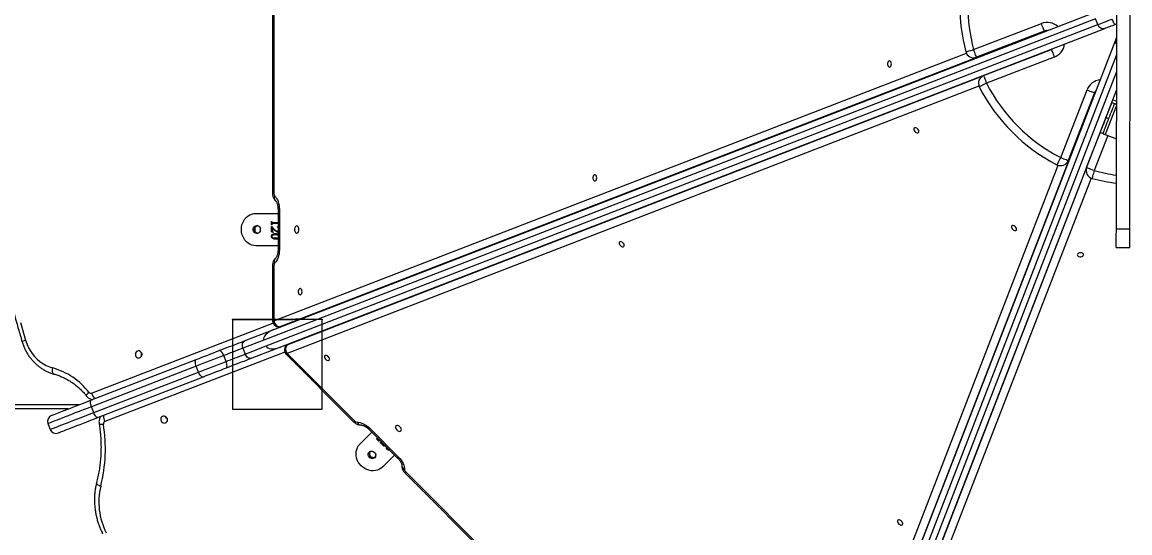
# Model space of a CAD drawing. Header units: millimetres. Extents: x -8092 to 6423, y -6886 to 5604.
# Drawn here: x -1315 to -81, y -586 to -17 of the extents above; entities that cross this region are included whole.
import ezdxf

# ---------------------------------------------------------------- set-up
doc = ezdxf.new("R2010")
doc.units = ezdxf.units.MM
for name, color, linetype in [('DIKOM_ОБЪЕКТ', 7, 'Continuous'), ('DIKOM_РАЗМЕР_ЗОНА', 7, 'Continuous'), ('DIKOM_РАЗМЕР_ОБЪЕКТА', 7, 'Continuous')]:
    doc.layers.add(name, color=color, linetype=linetype)
doc.styles.add('style1', font='arial.ttf', dxfattribs={"width": 0.8})
doc.dimstyles.new('1-50', dxfattribs={"dimtxt": 300, "dimasz": 200, "dimexe": 100, "dimexo": 0, "dimgap": 100, "dimtad": 1, "dimtxsty": 'style1', "dimcen": 200, "dimclrd": 7, "dimclre": 7, "dimclrt": 7, "dimadec": 1, "dimazin": 2, "dimtfac": 1, "dimtmove": 0, "dimatfit": 2, "dimfxl": 0, "dimlwd": 25, "dimlwe": 18, "dimarcsym": 0})

# ---------------------------------------------------------------- blocks, each defined once
blk = doc.blocks.new('*D9')
at = {"layer": 'Defpoints', "color": 0, "transparency": 16777216}
for p in [(-8092.1, -86.3), (4664.8, -1471.8), (4664.8, -6785.9)]:
    blk.add_point(p, dxfattribs=at)
at = {"layer": 'DIKOM_РАЗМЕР_ЗОНА', "color": 7, "lineweight": 18, "transparency": 16777216}
for p, q in [((-8092.1, -86.3), (-8092.1, -6885.9)), ((4664.8, -1471.8), (4664.8, -6885.9))]:
    blk.add_line(p, q, dxfattribs=at)
at = {"layer": 'DIKOM_РАЗМЕР_ЗОНА', "color": 7, "lineweight": 25, "transparency": 16777216}
blk.add_line((-7892.1, -6785.9), (4464.8, -6785.9), dxfattribs=at)
at = {"layer": 'DIKOM_РАЗМЕР_ЗОНА', "color": 7, "transparency": 16777216}
for points in [[(-7892.1, -6752.6), (-7892.1, -6819.3), (-8092.1, -6785.9)], [(4464.8, -6752.6), (4464.8, -6819.3), (4664.8, -6785.9)]]:
    blk.add_solid(points, dxfattribs=at)
at = {"layer": 'DIKOM_РАЗМЕР_ЗОНА', "color": 7, "transparency": 16777216, "insert": (-2159.8, -6532.7), "char_height": 300, "attachment_point": 5, "style": 'style1'}
blk.add_mtext('12760', dxfattribs=at)
blk = doc.blocks.new('*D11')
at = {"layer": 'Defpoints', "color": 0, "transparency": 16777216}
for p in [(-6092.1, -310.8), (2568.3, -2361.5), (2568.3, -4925.8)]:
    blk.add_point(p, dxfattribs=at)
at = {"layer": 'DIKOM_РАЗМЕР_ОБЪЕКТА', "color": 7, "lineweight": 18, "transparency": 16777216}
for p, q in [((-6092.1, -310.8), (-6092.1, -5025.8)), ((2568.3, -2361.5), (2568.3, -5025.8))]:
    blk.add_line(p, q, dxfattribs=at)
at = {"layer": 'DIKOM_РАЗМЕР_ОБЪЕКТА', "color": 7, "lineweight": 25, "transparency": 16777216}
blk.add_line((-5892.1, -4925.8), (2368.3, -4925.8), dxfattribs=at)
at = {"layer": 'DIKOM_РАЗМЕР_ОБЪЕКТА', "color": 7, "transparency": 16777216}
for points in [[(-5892.1, -4892.4), (-5892.1, -4959.1), (-6092.1, -4925.8)], [(2368.3, -4892.4), (2368.3, -4959.1), (2568.3, -4925.8)]]:
    blk.add_solid(points, dxfattribs=at)
at = {"layer": 'DIKOM_РАЗМЕР_ОБЪЕКТА', "color": 7, "transparency": 16777216, "insert": (-2605.9, -4672.6), "char_height": 300, "attachment_point": 5, "style": 'style1'}
blk.add_mtext('8660', dxfattribs=at)

msp = doc.modelspace()

# ---------------------------------------------------------------- linework, layer by layer
at = {"layer": 'DIKOM_ОБЪЕКТ', "color": 7, "linetype": 'Continuous', "lineweight": 15}
for p, q in [((-1035.658, 212.232), (-1035.658, -207.768)), ((-1034.187, 212.232), (-1034.187, -207.768)), ((-1034.246, -359.212), (-116.306, -4.346)), ((-95.619, -246.941), (-95.187, -6.941)), ((-80.619, -246.968), (-80.187, -6.968)), ((-118.784, -12.808), (-1045.328, -371.001)), ((-1042.804, -377.53), (-116.259, -19.337)), ((-108.734, -23.933), (-1026.674, -378.799)), ((-254.643, -47.274), (-179.087, -18.221)), ((-116.259, -19.337), (-118.784, -12.808)), ((-451.202, -954.271), (-96.336, -36.331)), ((-175.857, -26.621), (-251.413, -55.674)), ((-224.925, -46.031), (-1027.668, -356.363)), ((-243.517, -76.208), (-167.961, -47.155)), ((-224.925, -46.031), (-226.006, -45.904)), ((-224.135, -46.031), (-224.925, -46.031)), ((-1034.187, -349.552), (-262.692, -51.3)), ((-95.27, -52.986), (-449.933, -970.401)), ((-164.731, -55.556), (-240.287, -84.609)), ((-443.404, -972.925), (-95.305, -72.49)), ((-216.719, -65.904), (-216.352, -65.537)), ((-211.81, -64.016), (-212.528, -64.059)), ((-1019.437, -376.346), (-245.067, -76.983)), ((-248.666, -87.895), (-1019.37, -385.842)), ((-95.34, -91.994), (-431.615, -961.843)), ((-157.624, -167.57), (-128.299, -92.119)), ((-119.91, -95.379), (-149.235, -170.831)), ((-95.372, -109.453), (-107.913, -141.894)), ((-100.529, -106.152), (-97.73, -107.234)), ((-100.498, -106.164), (-99.404, -103.349)), ((-128.729, -178.8), (-107.006, -122.908)), ((-107.019, -122.941), (-104.221, -124.023)), ((-138.503, -144.511), (-448.75, -947.033)), ((-138.503, -144.511), (-139.24, -145.113)), ((-137.94, -143.949), (-138.503, -144.511)), ((-105.145, -142.964), (-120.341, -182.061)), ((-110.711, -140.812), (-113.51, -139.73)), ((-107.913, -141.894), (-95.439, -146.716)), ((-118.435, -152.312), (-118.435, -151.732)), ((-458.245, -946.967), (-160.264, -176.174)), ((-428.767, -955.264), (-129.16, -180.264)), ((-123.744, -190.393), (-421.955, -961.783)), ((-1034.187, -207.768), (-1035.658, -207.768)), ((-1054.101, -229.768), (-1029.524, -229.768)), ((-1029.524, -225.088), (-1029.524, -270.447)), ((-1028.053, -225.088), (-1029.524, -225.088)), ((-1028.053, -225.088), (-1028.053, -270.447)), ((-1036.776, -238.718), (-1036.526, -238.718)), ((-1036.776, -242.468), (-1036.776, -238.718)), ((-1036.526, -242.468), (-1036.776, -242.468)), ((-1036.776, -244.551), (-1036.532, -244.551)), ((-1036.776, -250.386), (-1036.776, -244.551)), ((-1036.561, -242.468), (-1036.561, -238.718)), ((-1036.561, -250.386), (-1036.561, -244.551)), ((-1035.774, -245.987), (-1035.774, -248.629)), ((-1035.558, -245.987), (-1035.774, -245.987)), ((-1035.147, -239.968), (-1030.259, -239.968)), ((-1029.524, -241.218), (-1035.147, -241.218)), ((-1030.133, -244.829), (-1029.524, -245.016)), ((-1030.133, -245.102), (-1030.133, -244.829)), ((-1029.524, -245.524), (-1030.133, -245.102)), ((-1029.918, -245.102), (-1030.133, -245.102)), ((-1030.132, -239.968), (-1029.917, -239.968)), ((-1029.918, -245.102), (-1029.918, -244.829)), ((-1029.524, -245.375), (-1029.918, -245.102)), ((-1029.917, -239.965), (-1029.524, -239.958)), ((-1036.686, -255.408), (-1036.902, -255.408)), ((-1035.047, -251.079), (-1036.776, -250.386)), ((-1036.561, -250.386), (-1036.776, -250.386)), ((-1035.047, -250.992), (-1036.561, -250.386)), ((-1035.178, -253.106), (-1035.394, -253.106)), ((-1035.047, -250.801), (-1035.047, -251.079)), ((-1033.394, -248.383), (-1033.609, -248.383)), ((-1032.272, -253.718), (-1032.487, -253.718)), ((-1031.673, -257.19), (-1031.888, -257.19)), ((-1031.126, -250.167), (-1031.342, -250.167)), ((-1030.374, -249.273), (-1030.59, -249.273)), ((-1029.524, -250.426), (-1029.981, -250.523)), ((-95.619, -246.941), (-80.619, -246.968)), ((-1029.524, -265.768), (-1054.101, -265.768)), ((-1028.053, -270.447), (-1029.524, -270.447)), ((-95.657, -267.722), (-80.657, -267.749)), ((-1035.658, -287.768), (-1035.658, -349.552)), ((-1034.187, -287.768), (-1035.658, -287.768)), ((-1034.187, -287.768), (-1034.187, -349.552)), ((-1237.321, -430.002), (-1035.202, -352.037)), ((-1080.171, -348.002), (-1080.171, -347.768)), ((-1080.171, -347.868), (-1012.917, -347.868)), ((-1080.171, -348.002), (-1080.171, -448.002)), ((-980.171, -348.002), (-1080.171, -348.002)), ((-1080.171, -348.002), (-1080.171, -448.002)), ((-980.171, -348.002), (-1080.171, -348.002)), ((-1034.187, -349.552), (-1035.658, -349.552)), ((-1028.658, -356.552), (-1027.868, -356.552)), ((-1027.668, -356.363), (-1026.878, -356.363)), ((-1017.931, -347.868), (-1018.28, -348.002)), ((-1012.917, -347.868), (-1012.917, -347.768)), ((-1000.171, -347.768), (-1010.11, -347.768)), ((-1004.643, -347.768), (-1005.249, -348.002)), ((-1000.171, -347.768), (-980.171, -347.768)), ((-994.954, -347.765), (-994.863, -348.002)), ((-980.171, -347.768), (-980.171, -348.002)), ((-980.171, -448.002), (-980.171, -348.002)), ((-980.171, -448.002), (-980.171, -348.002)), ((-1066.142, -371.542), (-1034.246, -359.212)), ((-1045.328, -371.001), (-1068.619, -380.005)), ((-1068.619, -380.005), (-1066.095, -386.534)), ((-1066.095, -386.534), (-1042.804, -377.53)), ((-1026.674, -378.799), (-1058.569, -391.13)), ((-1019.819, -376.391), (-1020.382, -376.954)), ((-1018.874, -375.784), (-1019.437, -376.346)), ((-1237.279, -437.702), (-1120.523, -392.566)), ((-1021.959, -384.432), (-1222.535, -461.873)), ((-1087.42, -394.778), (-1089.944, -388.249)), ((-1020.382, -386.853), (-944.88, -462.355)), ((-1019.37, -385.842), (-943.868, -461.343)), ((-1120.655, -400.121), (-1237.41, -445.258)), ((-1234.886, -451.787), (-1118.131, -406.65)), ((-1118.131, -406.65), (-1120.655, -400.121)), ((-1112.951, -412.153), (-1229.707, -457.289)), ((-2505.556, -442.768), (-1250.382, -442.768)), ((-1263.315, -447.768), (-2507.909, -447.768)), ((-1234.886, -451.787), (-1237.41, -445.258)), ((-1080.171, -448.002), (-980.171, -448.002)), ((-1080.171, -448.002), (-980.171, -448.002)), ((-1285.829, -463.976), (-1283.305, -470.505)), ((-938.245, -486.832), (-925.04, -473.627)), ((-928.349, -470.319), (-896.275, -502.392)), ((-927.337, -469.307), (-895.263, -501.38)), ((-919.711, -480.956), (-919.535, -480.78)), ((-917.06, -483.608), (-919.711, -480.956)), ((-916.905, -483.453), (-919.557, -480.801)), ((-916.883, -483.431), (-917.06, -483.608)), ((-915.587, -485.081), (-915.414, -484.908)), ((-911.46, -489.207), (-915.587, -485.081)), ((-911.306, -489.052), (-915.432, -484.926)), ((-915.414, -484.908), (-913.683, -484.984)), ((-913.71, -485.236), (-913.864, -485.39)), ((-913.864, -485.39), (-911.997, -487.258)), ((-913.236, -485.431), (-913.864, -485.39)), ((-913.412, -485.255), (-913.71, -485.236)), ((-910.058, -488.609), (-911.46, -489.207)), ((-911.306, -489.052), (-911.46, -489.207)), ((-910.121, -488.547), (-911.306, -489.052)), ((-908.537, -490.13), (-908.563, -490.156)), ((-907.843, -492.692), (-907.998, -492.846)), ((-907.789, -490.878), (-907.879, -491.036)), ((-899.584, -499.083), (-912.789, -512.288)), ((-895.263, -501.38), (-896.275, -502.392)), ((-887.3, -517.912), (-888.312, -518.924)), ((-887.3, -517.912), (-590.315, -814.897)), ((-888.312, -518.924), (-591.327, -815.908))]:
    msp.add_line(p, q, dxfattribs=at)
at = {"layer": 'DIKOM_ОБЪЕКТ', "color": 7, "linetype": 'Continuous', "lineweight": 15, "flags": 128}
for points in [[(-175.857, -26.621), (-175.919, -26.46), (-176.102, -25.981), (-176.401, -25.205), (-176.803, -24.161), (-177.292, -22.888), (-177.851, -21.435), (-178.457, -19.859), (-179.087, -18.221)], [(-116.259, -19.337), (-114.675, -18.725), (-112.951, -18.058), (-111.099, -17.342), (-109.132, -16.582), (-107.065, -15.783), (-104.911, -14.95), (-102.686, -14.09), (-100.405, -13.208)], [(-108.734, -23.933), (-109.758, -24.185), (-110.84, -24.176), (-111.938, -23.907), (-113.01, -23.388), (-114.014, -22.639), (-114.913, -21.689), (-115.671, -20.574), (-116.259, -19.337)], [(-96.579, -19.234), (-98.327, -19.91), (-100.033, -20.569), (-101.684, -21.208), (-103.27, -21.82), (-104.777, -22.403), (-106.197, -22.952), (-107.519, -23.463), (-108.734, -23.933)], [(-96.579, -19.234), (-96.882, -19.207), (-97.27, -18.93), (-97.728, -18.413), (-98.239, -17.678), (-98.784, -16.751), (-99.34, -15.669), (-99.888, -14.472), (-100.405, -13.208)], [(-95.209, -18.704), (-95.35, -18.759), (-95.963, -18.996), (-96.579, -19.234)], [(-96.336, -36.331), (-95.867, -35.116), (-95.356, -33.794), (-95.235, -33.482)], [(-263.336, -49.607), (-263.169, -49.562), (-262.674, -49.429), (-261.871, -49.213), (-260.79, -48.923), (-259.473, -48.57), (-257.97, -48.167), (-256.339, -47.729), (-254.643, -47.274)], [(-251.413, -55.674), (-251.475, -55.513), (-251.659, -55.035), (-251.958, -54.258), (-252.359, -53.214), (-252.849, -51.941), (-253.407, -50.488), (-254.013, -48.913), (-254.643, -47.274)], [(-223.092, -44.784), (-223.951, -45.511), (-224.925, -46.031)], [(-167.961, -47.155), (-166.384, -46.364), (-165.892, -46.03)], [(-167.961, -47.155), (-167.899, -47.317), (-167.715, -47.795), (-167.416, -48.571), (-167.015, -49.616), (-166.525, -50.889), (-165.967, -52.341), (-165.361, -53.917), (-164.731, -55.556)], [(-346.183, -63.238), (-346.3, -62.101), (-346.636, -61.088), (-347.156, -60.308), (-347.803, -59.845), (-348.507, -59.75), (-349.193, -60.032), (-349.784, -60.663), (-350.218, -61.572), (-350.448, -62.662), (-350.448, -63.814), (-350.218, -64.903), (-349.784, -65.813), (-349.193, -66.443), (-348.507, -66.726), (-347.803, -66.63), (-347.156, -66.168), (-346.636, -65.387), (-346.3, -64.374), (-346.183, -63.238)], [(-214.963, -65.229), (-215.303, -65.267), (-216.352, -65.537)], [(-240.287, -84.609), (-241.851, -85.407), (-243.355, -86.175), (-244.741, -86.882), (-245.955, -87.502), (-246.952, -88.011), (-247.693, -88.389), (-248.149, -88.622), (-248.303, -88.701)], [(-243.517, -76.208), (-243.455, -76.37), (-243.271, -76.848), (-242.973, -77.624), (-242.571, -78.669), (-242.082, -79.942), (-241.523, -81.394), (-240.917, -82.97), (-240.287, -84.609)], [(-128.299, -92.119), (-126.662, -92.755), (-125.089, -93.366), (-123.638, -93.93), (-122.367, -94.424), (-121.324, -94.83), (-120.549, -95.131), (-120.071, -95.316), (-119.91, -95.379)], [(-107.019, -122.941), (-106.095, -120.552), (-105.19, -118.211), (-104.323, -115.967), (-103.51, -113.864), (-102.769, -111.947), (-102.114, -110.253), (-101.559, -108.817), (-101.115, -107.669), (-100.791, -106.832), (-100.595, -106.323), (-100.529, -106.152)], [(-97.73, -107.234), (-97.796, -107.405), (-97.993, -107.914), (-98.317, -108.751), (-98.761, -109.899), (-99.316, -111.335), (-99.971, -113.028), (-100.712, -114.946), (-101.525, -117.049), (-102.392, -119.293), (-103.297, -121.634), (-104.221, -124.023)], [(-99.404, -103.349), (-98.929, -101.65), (-98.846, -101.061)], [(-95.364, -104.919), (-95.676, -104.798), (-96.947, -104.304), (-97.991, -103.898), (-98.766, -103.597), (-99.243, -103.411), (-99.404, -103.349)], [(-97.73, -107.234), (-97.677, -107.255), (-97.517, -107.316), (-97.259, -107.416), (-96.911, -107.551), (-96.487, -107.715), (-96.003, -107.902), (-95.478, -108.105), (-95.369, -108.147)], [(-113.51, -139.73), (-113.443, -139.559), (-113.247, -139.05), (-112.923, -138.213), (-112.479, -137.065), (-111.924, -135.63), (-111.269, -133.936), (-110.528, -132.018), (-109.715, -129.916), (-108.848, -127.671), (-107.943, -125.331), (-107.019, -122.941)], [(-318.478, -139.719), (-317.538, -140.016), (-316.7, -140.002), (-316.055, -139.679), (-315.673, -139.083), (-315.594, -138.278), (-315.828, -137.351), (-316.349, -136.403), (-317.1, -135.537), (-318.001, -134.845), (-318.954, -134.404), (-319.855, -134.261), (-320.607, -134.432), (-321.128, -134.897), (-321.361, -135.608), (-321.283, -136.485), (-320.9, -137.436), (-320.255, -138.356), (-319.417, -139.145), (-318.478, -139.719)], [(-104.221, -124.023), (-105.145, -126.412), (-106.049, -128.753), (-106.917, -130.997), (-107.73, -133.1), (-108.471, -135.017), (-109.126, -136.711), (-109.681, -138.147), (-110.125, -139.295), (-110.448, -140.132), (-110.645, -140.641), (-110.711, -140.812)], [(-138.178, -142.383), (-138.233, -143.463), (-138.503, -144.511)], [(-110.711, -140.812), (-110.658, -140.833), (-110.498, -140.894), (-110.24, -140.994), (-109.892, -141.129), (-109.468, -141.293), (-108.984, -141.48), (-108.459, -141.683), (-107.913, -141.894)], [(-117.735, -150.513), (-117.915, -150.758), (-118.435, -151.732)], [(-157.624, -167.57), (-158.428, -169.131), (-159.201, -170.632), (-159.913, -172.016), (-160.538, -173.228), (-161.05, -174.223), (-161.431, -174.962), (-161.665, -175.418), (-161.745, -175.571)], [(-157.624, -167.57), (-155.987, -168.206), (-154.414, -168.818), (-152.963, -169.382), (-151.692, -169.876), (-150.649, -170.281), (-149.874, -170.582), (-149.396, -170.768), (-149.235, -170.831)], [(-120.341, -182.061), (-121.977, -181.425), (-123.551, -180.813), (-125.001, -180.249), (-126.272, -179.755), (-127.316, -179.35), (-128.091, -179.049), (-128.568, -178.863), (-128.729, -178.8)], [(-120.341, -182.061), (-120.802, -183.755), (-121.245, -185.384), (-121.654, -186.885), (-122.012, -188.201), (-122.306, -189.281), (-122.525, -190.084), (-122.659, -190.578), (-122.705, -190.745)], [(-674.446, -190.141), (-674.563, -189.004), (-674.899, -187.991), (-675.419, -187.211), (-676.066, -186.748), (-676.771, -186.653), (-677.456, -186.935), (-678.047, -187.566), (-678.481, -188.475), (-678.711, -189.565), (-678.711, -190.717), (-678.481, -191.807), (-678.047, -192.716), (-677.456, -193.346), (-676.771, -193.629), (-676.066, -193.534), (-675.419, -193.071), (-674.899, -192.29), (-674.563, -191.277), (-674.446, -190.141)], [(-1033.267, -210.366), (-1032.133, -211.601), (-1031.107, -213.067), (-1030.208, -214.739), (-1029.45, -216.588), (-1028.847, -218.582), (-1028.408, -220.688), (-1028.142, -222.869), (-1028.053, -225.088)], [(-1054.101, -265.768), (-1056.413, -265.584), (-1058.677, -265.038), (-1060.849, -264.141), (-1062.883, -262.91), (-1064.739, -261.371), (-1066.377, -259.555), (-1067.766, -257.499), (-1068.877, -255.245), (-1069.687, -252.839), (-1070.18, -250.329), (-1070.345, -247.768), (-1070.18, -245.206), (-1069.687, -242.696), (-1068.877, -240.29), (-1067.766, -238.036), (-1066.377, -235.98), (-1064.739, -234.164), (-1062.883, -232.625), (-1060.849, -231.394), (-1058.677, -230.497), (-1056.413, -229.951), (-1054.101, -229.768)], [(-1053.198, -243.368), (-1052.08, -243.546), (-1051.052, -244.066), (-1050.197, -244.886), (-1049.586, -245.94), (-1049.268, -247.141), (-1049.268, -248.394), (-1049.586, -249.595), (-1050.197, -250.649), (-1051.052, -251.469), (-1052.08, -251.989), (-1053.198, -252.168), (-1054.317, -251.989), (-1055.345, -251.469), (-1056.199, -250.649), (-1056.81, -249.595), (-1057.129, -248.394), (-1057.129, -247.141), (-1056.81, -245.94), (-1056.199, -244.886), (-1055.345, -244.066), (-1054.317, -243.546), (-1053.198, -243.368)], [(-1006.193, -247.768), (-1006.302, -246.589), (-1006.619, -245.514), (-1007.117, -244.64), (-1007.75, -244.044), (-1008.463, -243.779), (-1009.193, -243.868), (-1009.873, -244.303), (-1010.445, -245.047), (-1010.857, -246.032), (-1011.073, -247.171), (-1011.073, -248.364), (-1010.857, -249.503), (-1010.445, -250.488), (-1009.873, -251.232), (-1009.193, -251.667), (-1008.463, -251.756), (-1007.75, -251.491), (-1007.117, -250.895), (-1006.619, -250.021), (-1006.302, -248.947), (-1006.193, -247.768)], [(-209.558, -243.51), (-210.498, -243.214), (-211.335, -243.227), (-211.98, -243.55), (-212.363, -244.146), (-212.442, -244.951), (-212.208, -245.878), (-211.687, -246.826), (-210.935, -247.692), (-210.034, -248.384), (-209.082, -248.825), (-208.181, -248.968), (-207.429, -248.797), (-206.908, -248.332), (-206.674, -247.621), (-206.753, -246.744), (-207.135, -245.793), (-207.781, -244.873), (-208.618, -244.084), (-209.558, -243.51)], [(-95.657, -267.722), (-95.657, -267.677), (-95.656, -267.319), (-95.655, -266.606), (-95.653, -265.548), (-95.65, -264.158), (-95.647, -262.451), (-95.644, -260.448), (-95.639, -258.173), (-95.635, -255.653), (-95.63, -252.919), (-95.625, -250.004), (-95.619, -246.941)], [(-80.657, -267.749), (-80.657, -267.704), (-80.656, -267.346), (-80.655, -266.633), (-80.653, -265.575), (-80.65, -264.185), (-80.647, -262.478), (-80.644, -260.475), (-80.639, -258.2), (-80.635, -255.68), (-80.63, -252.946), (-80.625, -250.031), (-80.619, -246.968)], [(-1028.053, -270.447), (-1028.142, -272.666), (-1028.408, -274.847), (-1028.847, -276.953), (-1029.45, -278.947), (-1030.208, -280.796), (-1031.107, -282.468), (-1032.133, -283.934), (-1033.267, -285.169)], [(-646.741, -266.623), (-645.801, -266.919), (-644.963, -266.905), (-644.318, -266.582), (-643.936, -265.986), (-643.857, -265.181), (-644.091, -264.255), (-644.612, -263.306), (-645.363, -262.44), (-646.264, -261.749), (-647.217, -261.307), (-648.118, -261.164), (-648.87, -261.335), (-649.391, -261.801), (-649.624, -262.511), (-649.546, -263.389), (-649.163, -264.339), (-648.518, -265.259), (-647.68, -266.049), (-646.741, -266.623)], [(-135.641, -273.78), (-136.777, -273.896), (-137.791, -274.233), (-138.571, -274.753), (-139.034, -275.4), (-139.129, -276.104), (-138.846, -276.789), (-138.216, -277.381), (-137.307, -277.815), (-136.217, -278.045), (-135.065, -278.045), (-133.975, -277.815), (-133.066, -277.381), (-132.436, -276.789), (-132.153, -276.104), (-132.248, -275.4), (-132.711, -274.753), (-133.491, -274.233), (-134.504, -273.896), (-135.641, -273.78)], [(-1002.709, -317.044), (-1002.826, -315.907), (-1003.162, -314.894), (-1003.682, -314.114), (-1004.329, -313.651), (-1005.034, -313.556), (-1005.719, -313.839), (-1006.31, -314.469), (-1006.744, -315.378), (-1006.974, -316.468), (-1006.974, -317.62), (-1006.744, -318.71), (-1006.31, -319.619), (-1005.719, -320.249), (-1005.034, -320.532), (-1004.329, -320.437), (-1003.682, -319.974), (-1003.162, -319.194), (-1002.826, -318.18), (-1002.709, -317.044)], [(-1316.552, -351.353), (-1310.87, -370.881)], [(-1027.668, -356.363), (-1028.627, -356.552), (-1028.658, -356.552)], [(-1026.878, -356.363), (-1027.837, -356.552), (-1027.868, -356.552)], [(-1027.868, -356.552), (-1027.546, -356.545), (-1027.308, -356.53)], [(-988.008, -348.002), (-988.221, -347.957), (-989.944, -347.768)], [(-1314.56, -372.89), (-1314.515, -372.715), (-1314.227, -372.441), (-1313.693, -372.106), (-1312.935, -371.725), (-1311.982, -371.311), (-1310.87, -370.881)], [(-1310.87, -370.881), (-1309.463, -374.946), (-1307.725, -378.85), (-1305.672, -382.562), (-1303.321, -386.05), (-1300.691, -389.284), (-1297.805, -392.238), (-1294.687, -394.886), (-1291.363, -397.207), (-1287.861, -399.181), (-1284.211, -400.791), (-1280.443, -402.023)], [(-1094.931, -382.672), (-1092.204, -381.618), (-1089.389, -380.529), (-1086.522, -379.421), (-1083.64, -378.307), (-1080.783, -377.202), (-1077.986, -376.121), (-1075.286, -375.077), (-1072.719, -374.085), (-1070.319, -373.157), (-1068.117, -372.306), (-1066.142, -371.542)], [(-1068.619, -380.005), (-1070.431, -380.705), (-1072.487, -381.5), (-1074.747, -382.374), (-1077.166, -383.309), (-1079.698, -384.288), (-1082.292, -385.291), (-1084.898, -386.298), (-1087.466, -387.291), (-1089.944, -388.249)], [(-1068.619, -380.005), (-1069.015, -378.694), (-1069.204, -377.359), (-1069.179, -376.052), (-1068.939, -374.822), (-1068.495, -373.717), (-1067.864, -372.779), (-1067.069, -372.045), (-1066.142, -371.542)], [(-1019.437, -376.346), (-1020.281, -376.858), (-1020.382, -376.954)], [(-1018.874, -375.784), (-1019.718, -376.296), (-1019.819, -376.391)], [(-1019.361, -375.972), (-1019.555, -376.14), (-1019.819, -376.391)], [(-1188.453, -386.986), (-1188.293, -388.165), (-1187.826, -389.24), (-1187.094, -390.114), (-1186.162, -390.71), (-1185.113, -390.975), (-1184.04, -390.886), (-1183.039, -390.45), (-1182.197, -389.707), (-1181.591, -388.722), (-1181.274, -387.582), (-1181.274, -386.39), (-1181.591, -385.251), (-1182.197, -384.266), (-1183.039, -383.522), (-1184.04, -383.087), (-1185.113, -382.997), (-1186.162, -383.263), (-1187.094, -383.859), (-1187.826, -384.733), (-1188.293, -385.807), (-1188.453, -386.986)], [(-1181.326, -386.089), (-1181.414, -387.207), (-1181.334, -387.924)], [(-1120.655, -400.121), (-1121.096, -398.828), (-1121.419, -397.545), (-1121.609, -396.321), (-1121.662, -395.204), (-1121.573, -394.236), (-1121.347, -393.456), (-1120.993, -392.891), (-1120.523, -392.566)], [(-1089.944, -388.249), (-1093.667, -389.688), (-1097.501, -391.17), (-1101.409, -392.681), (-1105.35, -394.205), (-1109.285, -395.726), (-1113.173, -397.229), (-1116.976, -398.699), (-1120.655, -400.121)], [(-1120.523, -392.566), (-1117.458, -391.381), (-1114.288, -390.155), (-1111.048, -388.903), (-1107.769, -387.635), (-1104.485, -386.365), (-1101.228, -385.106), (-1098.033, -383.871), (-1094.931, -382.672)], [(-1118.131, -406.65), (-1114.452, -405.228), (-1110.649, -403.758), (-1106.761, -402.255), (-1102.826, -400.734), (-1098.885, -399.21), (-1094.977, -397.7), (-1091.143, -396.217), (-1087.42, -394.778)], [(-1089.944, -388.249), (-1090.484, -386.994), (-1091.098, -385.823), (-1091.762, -384.782), (-1092.45, -383.911), (-1093.137, -383.243), (-1093.796, -382.805), (-1094.402, -382.612), (-1094.931, -382.672)], [(-1087.42, -394.778), (-1084.942, -393.82), (-1082.374, -392.827), (-1079.768, -391.82), (-1077.174, -390.817), (-1074.642, -389.838), (-1072.223, -388.903), (-1069.963, -388.029), (-1067.907, -387.235), (-1066.095, -386.534)], [(-1087.359, -402.259), (-1086.927, -401.948), (-1086.608, -401.398), (-1086.416, -400.63), (-1086.357, -399.674), (-1086.433, -398.566), (-1086.642, -397.349), (-1086.975, -396.07), (-1087.42, -394.778)], [(-1058.569, -391.13), (-1060.545, -391.893), (-1062.747, -392.745), (-1065.147, -393.673), (-1067.714, -394.665), (-1070.413, -395.708), (-1073.21, -396.79), (-1076.068, -397.894), (-1078.949, -399.008), (-1081.816, -400.117), (-1084.632, -401.205), (-1087.359, -402.259)], [(-1058.569, -391.13), (-1059.594, -391.381), (-1060.676, -391.373), (-1061.774, -391.103), (-1062.845, -390.584), (-1063.85, -389.836), (-1064.748, -388.885), (-1065.507, -387.771), (-1066.095, -386.534)], [(-1019.37, -385.842), (-1019.879, -386.351), (-1020.218, -386.689), (-1020.372, -386.844), (-1020.382, -386.853)], [(-975.004, -393.526), (-974.064, -393.822), (-973.226, -393.808), (-972.581, -393.485), (-972.199, -392.889), (-972.12, -392.084), (-972.354, -391.158), (-972.875, -390.21), (-973.626, -389.343), (-974.527, -388.652), (-975.48, -388.211), (-976.381, -388.068), (-977.133, -388.238), (-977.654, -388.704), (-977.887, -389.414), (-977.809, -390.292), (-977.426, -391.242), (-976.781, -392.162), (-975.943, -392.952), (-975.004, -393.526)], [(-1279.269, -408.777), (-1279.495, -408.69), (-1279.975, -408.303), (-1280.357, -407.675), (-1280.626, -406.83), (-1280.773, -405.8), (-1280.79, -404.625), (-1280.679, -403.35), (-1280.443, -402.023)], [(-1112.951, -412.153), (-1113.518, -412.228), (-1114.159, -412.049), (-1114.852, -411.623), (-1115.568, -410.967), (-1116.281, -410.105), (-1116.963, -409.071), (-1117.587, -407.904), (-1118.131, -406.65)], [(-1087.359, -402.259), (-1090.461, -403.458), (-1093.656, -404.694), (-1096.912, -405.953), (-1100.197, -407.222), (-1103.476, -408.49), (-1106.716, -409.743), (-1109.885, -410.968), (-1112.951, -412.153)], [(-1242.732, -433.476), (-1242.784, -433.398), (-1242.866, -432.972), (-1242.731, -432.399), (-1242.385, -431.701), (-1241.841, -430.905), (-1241.12, -430.041), (-1240.25, -429.143)], [(-1281.824, -454.923), (-1281.81, -454.918), (-1281.55, -454.817), (-1280.957, -454.588), (-1280.034, -454.231), (-1278.786, -453.749), (-1277.218, -453.142), (-1275.337, -452.415), (-1273.152, -451.57), (-1270.671, -450.611), (-1267.906, -449.542), (-1264.87, -448.369), (-1261.576, -447.095), (-1258.038, -445.727), (-1254.272, -444.272), (-1250.295, -442.734), (-1246.125, -441.122), (-1241.78, -439.442), (-1237.279, -437.702)], [(-1237.41, -445.258), (-1237.852, -443.964), (-1238.174, -442.681), (-1238.365, -441.458), (-1238.417, -440.34), (-1238.329, -439.373), (-1238.103, -438.592), (-1237.748, -438.028), (-1237.279, -437.702)], [(-1237.41, -445.258), (-1242.172, -447.099), (-1246.775, -448.878), (-1251.199, -450.588), (-1255.425, -452.222), (-1259.435, -453.773), (-1263.214, -455.233), (-1266.744, -456.598), (-1270.012, -457.861), (-1273.003, -459.018), (-1275.705, -460.062), (-1278.106, -460.99), (-1280.197, -461.799), (-1281.968, -462.483), (-1283.412, -463.042), (-1284.523, -463.471), (-1285.296, -463.77), (-1285.729, -463.937), (-1285.829, -463.976)], [(-1283.305, -470.505), (-1283.205, -470.467), (-1282.772, -470.299), (-1281.999, -470), (-1280.888, -469.571), (-1279.444, -469.012), (-1277.672, -468.328), (-1275.582, -467.52), (-1273.181, -466.591), (-1270.479, -465.547), (-1267.488, -464.39), (-1264.22, -463.127), (-1260.69, -461.762), (-1256.911, -460.302), (-1252.901, -458.751), (-1248.675, -457.117), (-1244.251, -455.407), (-1239.648, -453.628), (-1234.886, -451.787)], [(-1229.707, -457.289), (-1230.273, -457.364), (-1230.915, -457.185), (-1231.607, -456.759), (-1232.324, -456.103), (-1233.036, -455.241), (-1233.718, -454.207), (-1234.343, -453.041), (-1234.886, -451.787)], [(-1159.265, -456.859), (-1159.889, -457.734), (-1160.206, -458.783), (-1160.188, -459.912), (-1159.837, -461.022), (-1159.184, -462.012), (-1158.286, -462.796), (-1157.225, -463.304), (-1156.093, -463.491), (-1154.992, -463.339), (-1154.019, -462.863), (-1153.261, -462.105), (-1152.785, -461.133), (-1152.633, -460.031), (-1152.82, -458.899), (-1153.328, -457.838), (-1154.112, -456.94), (-1155.103, -456.287), (-1156.212, -455.936), (-1157.341, -455.918), (-1158.39, -456.235), (-1159.265, -456.859)], [(-1229.707, -457.289), (-1234.207, -459.029), (-1238.553, -460.709), (-1242.723, -462.321), (-1246.7, -463.859), (-1250.466, -465.315), (-1254.003, -466.682), (-1257.298, -467.956), (-1260.334, -469.13), (-1263.099, -470.198), (-1265.579, -471.157), (-1267.765, -472.002), (-1269.646, -472.73), (-1271.214, -473.336), (-1272.462, -473.818), (-1273.385, -474.175), (-1273.978, -474.404), (-1274.238, -474.505), (-1274.251, -474.51)], [(-1228.834, -463.626), (-1228.822, -463.683), (-1228.589, -464.025), (-1228.1, -464.31), (-1227.373, -464.527), (-1226.437, -464.667), (-1225.327, -464.725), (-1224.087, -464.699)], [(-943.868, -461.343), (-944.378, -461.853), (-944.716, -462.191), (-944.871, -462.346), (-944.88, -462.355)], [(-941.389, -462.538), (-939.723, -462.619), (-937.97, -462.94), (-936.16, -463.494), (-934.323, -464.272), (-932.492, -465.261), (-930.696, -466.444), (-928.968, -467.8), (-927.337, -469.307)], [(-895.4, -466.512), (-896.374, -466.191), (-897.263, -466.159), (-897.985, -466.418), (-898.478, -466.947), (-898.697, -467.697), (-898.624, -468.602), (-898.264, -469.583), (-897.649, -470.55), (-896.835, -471.42), (-895.893, -472.113), (-894.907, -472.57), (-893.965, -472.748), (-893.15, -472.633), (-892.536, -472.235), (-892.176, -471.588), (-892.102, -470.751), (-892.321, -469.797), (-892.814, -468.813), (-893.537, -467.884), (-894.425, -467.093), (-895.4, -466.512)], [(-927.337, -469.307), (-927.846, -469.816), (-928.185, -470.155), (-928.339, -470.309), (-928.349, -470.319)], [(-912.789, -512.288), (-914.547, -513.787), (-916.529, -514.997), (-918.693, -515.892), (-920.996, -516.455), (-923.392, -516.673), (-925.83, -516.544), (-928.263, -516.069), (-930.639, -515.257), (-932.911, -514.126), (-935.033, -512.699), (-936.961, -511.004), (-938.656, -509.076), (-940.083, -506.955), (-941.214, -504.682), (-942.025, -502.306), (-942.501, -499.874), (-942.63, -497.435), (-942.411, -495.04), (-941.848, -492.736), (-940.953, -490.572), (-939.744, -488.59), (-938.245, -486.832)], [(-927.992, -495.813), (-927.078, -495.151), (-925.986, -494.795), (-924.804, -494.773), (-923.629, -495.087), (-922.555, -495.713), (-921.669, -496.598), (-921.044, -497.672), (-920.73, -498.848), (-920.751, -500.029), (-921.108, -501.122), (-921.77, -502.036), (-922.684, -502.698), (-923.776, -503.054), (-924.958, -503.076), (-926.133, -502.762), (-927.207, -502.136), (-928.093, -501.251), (-928.718, -500.177), (-929.033, -499.001), (-929.011, -497.819), (-928.654, -496.727), (-927.992, -495.813)], [(-926.498, -494.916), (-926.781, -495.167), (-927.405, -496.043), (-927.722, -497.091), (-927.704, -498.221), (-927.353, -499.33), (-926.7, -500.32), (-925.802, -501.105), (-924.741, -501.612), (-923.609, -501.799), (-922.508, -501.648), (-921.535, -501.172), (-920.873, -500.542)], [(-895.263, -501.38), (-893.757, -503.012), (-892.4, -504.74), (-891.218, -506.535), (-890.229, -508.366), (-889.451, -510.203), (-888.896, -512.013), (-888.576, -513.766), (-888.494, -515.432)], [(-1231.617, -529.866), (-1231.633, -530.325), (-1231.411, -530.91), (-1230.935, -531.521), (-1230.226, -532.134), (-1229.309, -532.727), (-1228.22, -533.276), (-1227.001, -533.761)], [(-336.461, -571.773), (-337.401, -571.477), (-338.238, -571.49), (-338.883, -571.813), (-339.266, -572.409), (-339.345, -573.214), (-339.111, -574.141), (-338.59, -575.089), (-337.838, -575.955), (-336.937, -576.647), (-335.985, -577.088), (-335.084, -577.231), (-334.332, -577.06), (-333.811, -576.595), (-333.577, -575.884), (-333.656, -575.007), (-334.039, -574.056), (-334.684, -573.136), (-335.521, -572.347), (-336.461, -571.773)]]:
    msp.add_lwpolyline(points, dxfattribs=at)
at = {"layer": 'DIKOM_ОБЪЕКТ', "color": 7, "linetype": 'Continuous', "lineweight": 15}
for centre, radius, start, end in [((-70.171, 2.232), 200, 164.771489, 195.022315), ((-70.171, 2.232), 191, 164.771489, 195.022315), ((-172.626, -35.021), 18, 48.608696, 111.032891), ((-172.626, -35.021), 9, 88.452917, 111.032891), ((-91.494, -37.922), 5.097, 161.805498, 222.542604), ((-226.358, -40.775), 5.707, 292.924614, 321.59435), ((-171.191, -38.755), 18, 291.032891, 352.246696), ((-254.643, -47.274), 9, 195.022315, 291.032891), ((-240.287, -84.609), 9, 111.032891, 207.043467), ((-70.171, 2.232), 191, 207.043467, 242.750337), ((-111.521, -98.639), 18, 96.336718, 158.760913), ((-70.171, 2.232), 200, 207.043467, 242.750337), ((-111.521, -98.639), 9, 136.180939, 158.760913), ((-143.5, -142), 5.891, 340.685207, 8.826258), ((-157.624, -167.57), 9, 242.750337, 338.760913), ((-120.341, -182.061), 9, 158.760913, 254.771489), ((-70.171, 2.232), 191, 254.771489, 262.375874), ((-70.171, 2.232), 200, 254.771489, 262.716146), ((-1030.557, -207.944), 3.634, 177.21642, 221.78709), ((-1029.082, -212.37), 4.64, 154.403377, 221.322358), ((-1051.488, -247.768), 4.47, 103.777491, 256.222509), ((-1051.765, -247.542), 3.758, 85.861582, 183.44248), ((-1051.765, -247.993), 3.758, 176.557468, 274.138685), ((-1029.083, -283.165), 4.639, 138.610609, 205.599457), ((-1030.557, -287.591), 3.634, 138.213958, 182.782532), ((-1028.658, -349.552), 7, 180, 270), ((-1026.738, -348.948), 7.473, 184.637353, 262.853415), ((-1015.432, -381.904), 7, 135, 225), ((-1013.455, -381.052), 7.611, 141.806308, 218.998605), ((-1177.626, -386.986), 4.368, 155.889265, 204.110735), ((-1301.472, -476.533), 77.421, 37.742836, 74.239165), ((-1238.213, -427.619), 2.545, 216.793549, 290.501304), ((-1225.647, -426.964), 12.063, 194.588553, 229.992898), ((-1279.3, -461.452), 7, 111.135989, 201.135989), ((-1210.971, -455.87), 13.029, 176.495268, 207.432277), ((-1151.227, -454.479), 4.398, 203.201865, 246.796656), ((-1150.682, -453.935), 4.87, 210.418095, 239.563183), ((-1393.001, -492.164), 171.133, 345.932339, 9.235576), ((-1221.596, -464.227), 2.535, 111.74693, 190.707502), ((-941.157, -458.885), 3.66, 222.195155, 266.363863), ((-936.974, -460.905), 4.707, 200.298842, 265.717527), ((-1276.776, -467.981), 7, 201.135989, 291.135989), ((-923.645, -497.688), 4.474, 149.122924, 300.877076), ((-886.901, -511.047), 4.665, 183.891869, 250.023955), ((-884.841, -515.2), 3.661, 183.637825, 227.804275), ((-1153.363, -551.493), 75.742, 166.460844, 206.948431)]:
    msp.add_arc(centre, radius, start, end, dxfattribs=at)
for centre, start_param, end_param in [((-1031.722, -365.741), 1.57079633, 3.14159265), ((-1029.198, -372.27), 3.14159265, 4.71238898)]:
    msp.add_ellipse(centre, major_axis=(13.606, 5.26), ratio=0.47985696, start_param=start_param, end_param=end_param, dxfattribs=at)
for points, knots in [([(-1314.561, 377.355), (-1315.523, 374.114), (-1318.31, 364.731), (-1322.714, 349.128), (-1327.682, 330.523), (-1332.373, 311.829), (-1336.788, 293.053), (-1340.927, 274.199), (-1344.788, 255.274), (-1348.37, 236.281), (-1351.672, 217.227), (-1354.693, 198.115), (-1357.433, 178.952), (-1359.891, 159.741), (-1362.066, 140.489), (-1363.958, 121.2), (-1365.566, 101.879), (-1366.889, 82.533), (-1367.928, 63.164), (-1368.681, 43.78), (-1369.15, 24.384), (-1369.333, 4.983), (-1369.23, -14.419), (-1368.843, -33.817), (-1368.17, -53.205), (-1367.212, -72.578), (-1365.97, -91.932), (-1364.443, -111.26), (-1362.631, -130.559), (-1360.537, -149.822), (-1358.159, -169.045), (-1355.499, -188.223), (-1352.557, -207.35), (-1349.334, -226.421), (-1345.831, -245.432), (-1342.049, -264.377), (-1337.989, -283.252), (-1333.652, -302.05), (-1329.04, -320.769), (-1324.148, -339.4), (-1319.326, -356.777), (-1316.034, -367.907), (-1314.561, -372.89)], [0, 0, 0, 0, 0.013408523, 0.038828113, 0.064247999, 0.089667979, 0.115088003, 0.140508133, 0.165928368, 0.191348687, 0.216769052, 0.242189483, 0.267609968, 0.293030507, 0.318451098, 0.34387174, 0.369292425, 0.394713138, 0.42013388, 0.445554638, 0.470975433, 0.496396238, 0.521817056, 0.547237878, 0.572658713, 0.598079532, 0.623500354, 0.648921153, 0.674341961, 0.699762725, 0.72518346, 0.750604185, 0.776024863, 0.801445529, 0.826866106, 0.852286674, 0.877707145, 0.903127576, 0.928547933, 0.953968243, 0.979388476, 1, 1, 1, 1]), ([(-220.778, -44.733), (-220.516, -44.552), (-219.917, -44.138), (-219.44, -43.587), (-219.172, -43.277)], [0, 0, 0, 0, 0.43669944, 1, 1, 1, 1]), ([(-136.461, -140.123), (-136.435, -139.914), (-136.351, -139.228), (-136.438, -138.539), (-136.499, -138.061)], [0, 0, 0, 0, 0.30508241, 1, 1, 1, 1]), ([(-116.676, -147.787), (-116.821, -147.927), (-116.98, -148.079), (-117.092, -148.267), (-117.101, -148.282)], [0, 0, 0, 0, 0.91861451, 1, 1, 1, 1]), ([(-1035.658, -207.768), (-1035.646, -208.178), (-1035.614, -209.21), (-1035.31, -210.79), (-1034.729, -212.43), (-1033.932, -213.871), (-1033.158, -214.856), (-1032.658, -215.344), (-1032.536, -215.463)], [0, 0, 0, 0, 0.14259858, 0.35893724, 0.55820762, 0.75240307, 0.93946644, 1, 1, 1, 1]), ([(-1032.536, -215.463), (-1032.457, -215.541), (-1032.228, -215.766), (-1031.768, -216.346), (-1031.199, -217.293), (-1030.655, -218.493), (-1030.182, -219.91), (-1029.817, -221.509), (-1029.572, -223.254), (-1029.54, -224.469), (-1029.524, -225.088)], [0, 0, 0, 0, 0.06770573, 0.19630673, 0.32491157, 0.45477701, 0.58694993, 0.72153395, 0.85810592, 1, 1, 1, 1]), ([(-1036.532, -244.551), (-1035.58, -245.678), (-1034.254, -247.247), (-1032.221, -248.936), (-1031.132, -249.161), (-1030.59, -249.273)], [0, 0, 0, 0, 0.56105724, 0.78126157, 1, 1, 1, 1]), ([(-1036.526, -238.718), (-1036.527, -238.975), (-1036.529, -239.332), (-1036.352, -239.757), (-1036.032, -239.979), (-1035.608, -239.956), (-1035.288, -239.964), (-1035.147, -239.968)], [0, 0, 0, 0, 0.3141181, 0.4366697, 0.55891074, 0.80575201, 1, 1, 1, 1]), ([(-1035.147, -241.218), (-1035.376, -241.222), (-1035.694, -241.229), (-1036.105, -241.258), (-1036.411, -241.466), (-1036.511, -241.943), (-1036.521, -242.292), (-1036.526, -242.468)], [0, 0, 0, 0, 0.31516546, 0.4388607, 0.56107502, 0.77893199, 1, 1, 1, 1]), ([(-1033.609, -248.383), (-1034.02, -247.943), (-1034.753, -247.158), (-1035.462, -246.345), (-1035.774, -245.987)], [0, 0, 0, 0, 0.56003338, 1, 1, 1, 1]), ([(-1033.394, -248.383), (-1033.805, -247.943), (-1034.538, -247.158), (-1035.246, -246.345), (-1035.558, -245.987)], [0, 0, 0, 0, 0.56001887, 1, 1, 1, 1]), ([(-1030.259, -239.968), (-1030.036, -239.973), (-1029.791, -239.979), (-1029.547, -239.951), (-1029.524, -239.948)], [0, 0, 0, 0, 0.90567, 1, 1, 1, 1]), ([(-1036.902, -255.408), (-1036.873, -255.128), (-1036.816, -254.568), (-1036.279, -253.725), (-1035.729, -253.341), (-1035.394, -253.106)], [0, 0, 0, 0, 0.27971182, 0.55974677, 1, 1, 1, 1]), ([(-1032.192, -258.579), (-1032.698, -258.557), (-1033.71, -258.515), (-1035.174, -258.023), (-1036.241, -257.21), (-1036.79, -256.243), (-1036.864, -255.686), (-1036.902, -255.408)], [0, 0, 0, 0, 0.25079213, 0.50111564, 0.75006981, 0.87527466, 1, 1, 1, 1]), ([(-1036.686, -255.408), (-1036.658, -255.128), (-1036.601, -254.568), (-1036.063, -253.725), (-1035.514, -253.341), (-1035.178, -253.106)], [0, 0, 0, 0, 0.27971182, 0.55974677, 1, 1, 1, 1]), ([(-1031.976, -258.579), (-1032.483, -258.557), (-1033.495, -258.515), (-1034.958, -258.023), (-1036.025, -257.21), (-1036.574, -256.243), (-1036.649, -255.686), (-1036.686, -255.408)], [0, 0, 0, 0, 0.25079497, 0.5011067, 0.75006368, 0.87526996, 1, 1, 1, 1]), ([(-1035.533, -254.212), (-1035.807, -254.348), (-1036.191, -254.537), (-1036.49, -255.041), (-1036.514, -255.299), (-1036.526, -255.428)], [0, 0, 0, 0, 0.55895149, 0.77945265, 1, 1, 1, 1]), ([(-1036.526, -255.428), (-1036.482, -255.635), (-1036.393, -256.051), (-1035.882, -256.602), (-1035.409, -256.762), (-1035.12, -256.86)], [0, 0, 0, 0, 0.27841575, 0.55875129, 1, 1, 1, 1]), ([(-1035.774, -248.629), (-1035.789, -249.095), (-1035.811, -249.745), (-1035.454, -250.494), (-1035.183, -250.699), (-1035.047, -250.801)], [0, 0, 0, 0, 0.56027126, 0.77996177, 1, 1, 1, 1]), ([(-1032.487, -253.718), (-1033.068, -253.729), (-1034.103, -253.75), (-1035.096, -254.071), (-1035.533, -254.212)], [0, 0, 0, 0, 0.560214732, 1, 1, 1, 1]), ([(-1035.394, -253.106), (-1034.845, -252.846), (-1033.863, -252.382), (-1032.799, -252.345), (-1032.331, -252.329)], [0, 0, 0, 0, 0.55931009, 1, 1, 1, 1]), ([(-1035.178, -253.106), (-1034.629, -252.846), (-1033.648, -252.382), (-1032.584, -252.345), (-1032.115, -252.329)], [0, 0, 0, 0, 0.55927885, 1, 1, 1, 1]), ([(-1035.12, -256.86), (-1034.521, -256.976), (-1033.451, -257.183), (-1032.366, -257.188), (-1031.888, -257.19)], [0, 0, 0, 0, 0.55968692, 1, 1, 1, 1]), ([(-1031.342, -250.167), (-1031.798, -249.885), (-1032.613, -249.381), (-1033.305, -248.688), (-1033.609, -248.383)], [0, 0, 0, 0, 0.55965612, 1, 1, 1, 1]), ([(-1031.126, -250.167), (-1031.582, -249.885), (-1032.398, -249.381), (-1033.09, -248.688), (-1033.394, -248.383)], [0, 0, 0, 0, 0.559648452, 1, 1, 1, 1]), ([(-1029.524, -254.042), (-1029.894, -253.964), (-1030.871, -253.758), (-1031.867, -253.733), (-1032.487, -253.718)], [0, 0, 0, 0, 0.37765831, 1, 1, 1, 1]), ([(-1032.331, -252.329), (-1031.89, -252.351), (-1031.008, -252.396), (-1030.046, -252.617), (-1029.591, -252.893), (-1029.524, -252.933)], [0, 0, 0, 0, 0.46076825, 0.92103456, 1, 1, 1, 1]), ([(-1029.524, -254.002), (-1029.822, -253.94), (-1030.728, -253.751), (-1031.652, -253.731), (-1032.272, -253.718)], [0, 0, 0, 0, 0.32845597, 1, 1, 1, 1]), ([(-1029.524, -257.891), (-1029.865, -258.088), (-1030.694, -258.567), (-1031.636, -258.574), (-1032.192, -258.579)], [0, 0, 0, 0, 0.410348878, 1, 1, 1, 1]), ([(-1031.888, -257.19), (-1031.4, -257.183), (-1030.602, -257.173), (-1029.826, -256.973), (-1029.524, -256.895)], [0, 0, 0, 0, 0.61181015, 1, 1, 1, 1]), ([(-1031.673, -257.19), (-1031.184, -257.186), (-1030.459, -257.18), (-1029.754, -257.002), (-1029.524, -256.944)], [0, 0, 0, 0, 0.6738919, 1, 1, 1, 1]), ([(-1029.981, -250.523), (-1030.245, -250.502), (-1030.716, -250.463), (-1031.151, -250.258), (-1031.342, -250.167)], [0, 0, 0, 0, 0.559670141, 1, 1, 1, 1]), ([(-1029.765, -250.523), (-1030.029, -250.502), (-1030.501, -250.463), (-1030.935, -250.258), (-1031.126, -250.167)], [0, 0, 0, 0, 0.55970469, 1, 1, 1, 1]), ([(-1030.59, -249.273), (-1030.303, -249.264), (-1029.91, -249.251), (-1029.607, -248.992), (-1029.524, -248.922)], [0, 0, 0, 0, 0.72771812, 1, 1, 1, 1]), ([(-1030.374, -249.273), (-1030.083, -249.277), (-1029.775, -249.281), (-1029.537, -249.096), (-1029.524, -249.086)], [0, 0, 0, 0, 0.94620697, 1, 1, 1, 1]), ([(-1029.524, -270.447), (-1029.528, -270.75), (-1029.54, -271.656), (-1029.677, -273.146), (-1029.981, -274.839), (-1030.413, -276.379), (-1030.939, -277.713), (-1031.51, -278.793), (-1032.079, -279.606), (-1032.386, -279.919), (-1032.536, -280.072)], [0, 0, 0, 0, 0.06953102, 0.20781284, 0.34533084, 0.48123397, 0.61495609, 0.74629843, 0.87567291, 1, 1, 1, 1]), ([(-1032.536, -280.072), (-1032.912, -280.466), (-1033.642, -281.229), (-1034.472, -282.593), (-1035.105, -284.073), (-1035.518, -285.702), (-1035.651, -286.959), (-1035.657, -287.652), (-1035.658, -287.768)], [0, 0, 0, 0, 0.19280675, 0.37338985, 0.56208323, 0.7589891, 0.9596704, 1, 1, 1, 1]), ([(-1314.561, -372.89), (-1314.333, -373.62), (-1313.694, -375.663), (-1312.427, -378.937), (-1310.688, -382.652), (-1308.689, -386.21), (-1306.449, -389.591), (-1303.977, -392.775), (-1301.29, -395.742), (-1298.403, -398.475), (-1295.334, -400.959), (-1292.101, -403.177), (-1288.724, -405.119), (-1285.221, -406.768), (-1282.056, -407.97), (-1280.048, -408.551), (-1279.268, -408.777)], [0, 0, 0, 0, 0.04226485, 0.11842352, 0.19458379, 0.27070509, 0.34677572, 0.42278491, 0.49871982, 0.57456594, 0.65031461, 0.72595659, 0.80148272, 0.87689536, 0.95219538, 1, 1, 1, 1]), ([(-1279.268, -408.777), (-1278.544, -408.983), (-1276.373, -409.599), (-1272.809, -410.852), (-1268.621, -412.638), (-1264.543, -414.72), (-1260.59, -417.083), (-1256.779, -419.719), (-1253.124, -422.618), (-1249.64, -425.766), (-1246.401, -429.093), (-1244.137, -431.711), (-1242.965, -433.184), (-1242.732, -433.477)], [0, 0, 0, 0, 0.051864077, 0.15550573, 0.259094387, 0.362587511, 0.465978149, 0.56925925, 0.672434759, 0.775506587, 0.878479803, 0.975812581, 1, 1, 1, 1]), ([(-1242.732, -433.477), (-1242.369, -433.894), (-1241.611, -434.763), (-1240.195, -435.807), (-1238.592, -436.59), (-1237.089, -437.042), (-1236.131, -437.094), (-1235.759, -437.115)], [0, 0, 0, 0, 0.20365724, 0.42501633, 0.64485751, 0.8624867, 1, 1, 1, 1]), ([(-1226.978, -456.235), (-1226.99, -456.248), (-1227.39, -456.681), (-1227.951, -457.718), (-1228.608, -459.295), (-1228.94, -460.98), (-1228.988, -462.438), (-1228.874, -463.315), (-1228.834, -463.625)], [0, 0, 0, 0, 0.00683184, 0.22636907, 0.44460801, 0.66235246, 0.88041845, 1, 1, 1, 1]), ([(-1228.834, -463.625), (-1228.649, -464.848), (-1228.105, -468.435), (-1227.427, -474.391), (-1226.902, -481.483), (-1226.679, -488.557), (-1226.754, -495.602), (-1227.127, -502.605), (-1227.797, -509.553), (-1228.77, -516.433), (-1230.012, -523.22), (-1231.084, -527.657), (-1231.617, -529.865)], [0, 0, 0, 0, 0.05438803, 0.15947425, 0.26457698, 0.3697026, 0.47485327, 0.58003086, 0.6852379, 0.79047464, 0.89574344, 1, 1, 1, 1]), ([(-944.88, -462.355), (-944.583, -462.634), (-943.833, -463.34), (-942.505, -464.243), (-940.937, -464.995), (-939.356, -465.454), (-938.126, -465.604), (-937.44, -465.599), (-937.282, -465.598)], [0, 0, 0, 0, 0.14233664, 0.35983711, 0.56032842, 0.75550135, 0.94366309, 1, 1, 1, 1]), ([(-937.282, -465.598), (-937.173, -465.598), (-936.86, -465.597), (-936.134, -465.685), (-935.073, -465.954), (-933.849, -466.418), (-932.518, -467.086), (-931.13, -467.956), (-929.765, -468.995), (-928.847, -469.823), (-928.395, -470.273), (-928.349, -470.319)], [0, 0, 0, 0, 0.067695533, 0.19520519, 0.322961778, 0.45213372, 0.583772741, 0.717939545, 0.854180852, 0.985143056, 1, 1, 1, 1]), ([(-919.535, -480.78), (-919.354, -480.962), (-919.103, -481.216), (-918.678, -481.392), (-918.296, -481.324), (-918.061, -481.06), (-917.881, -480.887), (-917.829, -480.838)], [0, 0, 0, 0, 0.34742191, 0.48299906, 0.61821323, 0.89120142, 1, 1, 1, 1]), ([(-916.939, -481.729), (-917.048, -481.843), (-917.219, -482.022), (-917.442, -482.279), (-917.511, -482.643), (-917.244, -483.05), (-917.004, -483.303), (-916.883, -483.431)], [0, 0, 0, 0, 0.24226796, 0.37915335, 0.51437337, 0.75539678, 1, 1, 1, 1]), ([(-911.997, -487.258), (-911.678, -487.589), (-911.234, -488.051), (-910.592, -488.323), (-910.393, -488.307), (-910.363, -488.305)], [0, 0, 0, 0, 0.6833231, 0.95125665, 1, 1, 1, 1]), ([(-907.998, -492.846), (-908.176, -492.628), (-908.531, -492.192), (-908.749, -491.218), (-908.634, -490.559), (-908.563, -490.156)], [0, 0, 0, 0, 0.27970882, 0.559741707, 1, 1, 1, 1]), ([(-907.843, -492.692), (-908.02, -492.474), (-908.375, -492.038), (-908.582, -491.145), (-908.484, -490.563), (-908.43, -490.238)], [0, 0, 0, 0, 0.30568797, 0.61176367, 1, 1, 1, 1]), ([(-907.879, -491.036), (-907.977, -491.326), (-908.113, -491.729), (-907.967, -492.297), (-907.802, -492.496), (-907.719, -492.595)], [0, 0, 0, 0, 0.558918538, 0.77944745, 1, 1, 1, 1]), ([(-905.242, -493.426), (-905.665, -493.51), (-906.347, -493.645), (-907.329, -493.355), (-907.775, -493.016), (-907.998, -492.846)], [0, 0, 0, 0, 0.45109375, 0.72607085, 1, 1, 1, 1]), ([(-905.37, -493.297), (-905.7, -493.36), (-906.289, -493.471), (-907.175, -493.198), (-907.621, -492.86), (-907.843, -492.692)], [0, 0, 0, 0, 0.390326045, 0.695754746, 1, 1, 1, 1]), ([(-907.719, -492.595), (-907.542, -492.71), (-907.186, -492.941), (-906.526, -492.977), (-906.156, -492.801), (-905.96, -492.707)], [0, 0, 0, 0, 0.31864309, 0.63948873, 1, 1, 1, 1]), ([(-896.275, -502.392), (-896.063, -502.61), (-895.429, -503.261), (-894.468, -504.413), (-893.48, -505.826), (-892.69, -507.22), (-892.112, -508.533), (-891.745, -509.696), (-891.565, -510.675), (-891.558, -511.11), (-891.554, -511.326)], [0, 0, 0, 0, 0.06954113, 0.20761451, 0.34490565, 0.48054806, 0.61395039, 0.74487771, 0.87367246, 1, 1, 1, 1]), ([(-891.554, -511.326), (-891.539, -511.869), (-891.509, -512.921), (-891.123, -514.466), (-890.518, -515.955), (-889.653, -517.394), (-888.862, -518.364), (-888.385, -518.849), (-888.312, -518.924)], [0, 0, 0, 0, 0.19345917, 0.37453449, 0.56404092, 0.7620257, 0.96366634, 1, 1, 1, 1]), ([(-1231.617, -529.865), (-1231.826, -530.725), (-1232.416, -533.144), (-1233.153, -537.196), (-1233.735, -542.028), (-1234.012, -546.917), (-1233.988, -551.844), (-1233.661, -556.79), (-1233.033, -561.737), (-1232.105, -566.667), (-1230.882, -571.56), (-1229.367, -576.399), (-1227.596, -581.083), (-1226.081, -584.516), (-1225.181, -586.361), (-1224.992, -586.749)], [0, 0, 0, 0, 0.04673386, 0.13154708, 0.21640717, 0.30133529, 0.38633109, 0.47139077, 0.55651058, 0.64168663, 0.72691403, 0.81218653, 0.89749992, 0.97842468, 1, 1, 1, 1])]:
    msp.add_open_spline(points, degree=3, knots=knots, dxfattribs=at)

# ---------------------------------------------------------------- dimensions: what is measured, and where the dimension line sits
at = {"layer": 'DIKOM_РАЗМЕР_ЗОНА'}
dim = msp.add_linear_dim(base=(4664.839, -6785.918), p1=(-8092.064, -86.271), p2=(4664.839, -1471.84), text='12760', dimstyle='1-50', dxfattribs=at)
dim.commit()
dim.dimension.update_dxf_attribs({"geometry": '*D9', "text_midpoint": (-2159.843, -6785.918), "dimtype": 160})
at = {"layer": 'DIKOM_РАЗМЕР_ОБЪЕКТА'}
dim = msp.add_linear_dim(base=(2568.274, -4925.777), p1=(-6092.064, -310.768), p2=(2568.274, -2361.54), text='8660', dimstyle='1-50', dxfattribs=at)
dim.commit()
dim.dimension.update_dxf_attribs({"geometry": '*D11', "text_midpoint": (-2605.904, -4925.777), "dimtype": 160})

doc.saveas('drawing.dxf')
